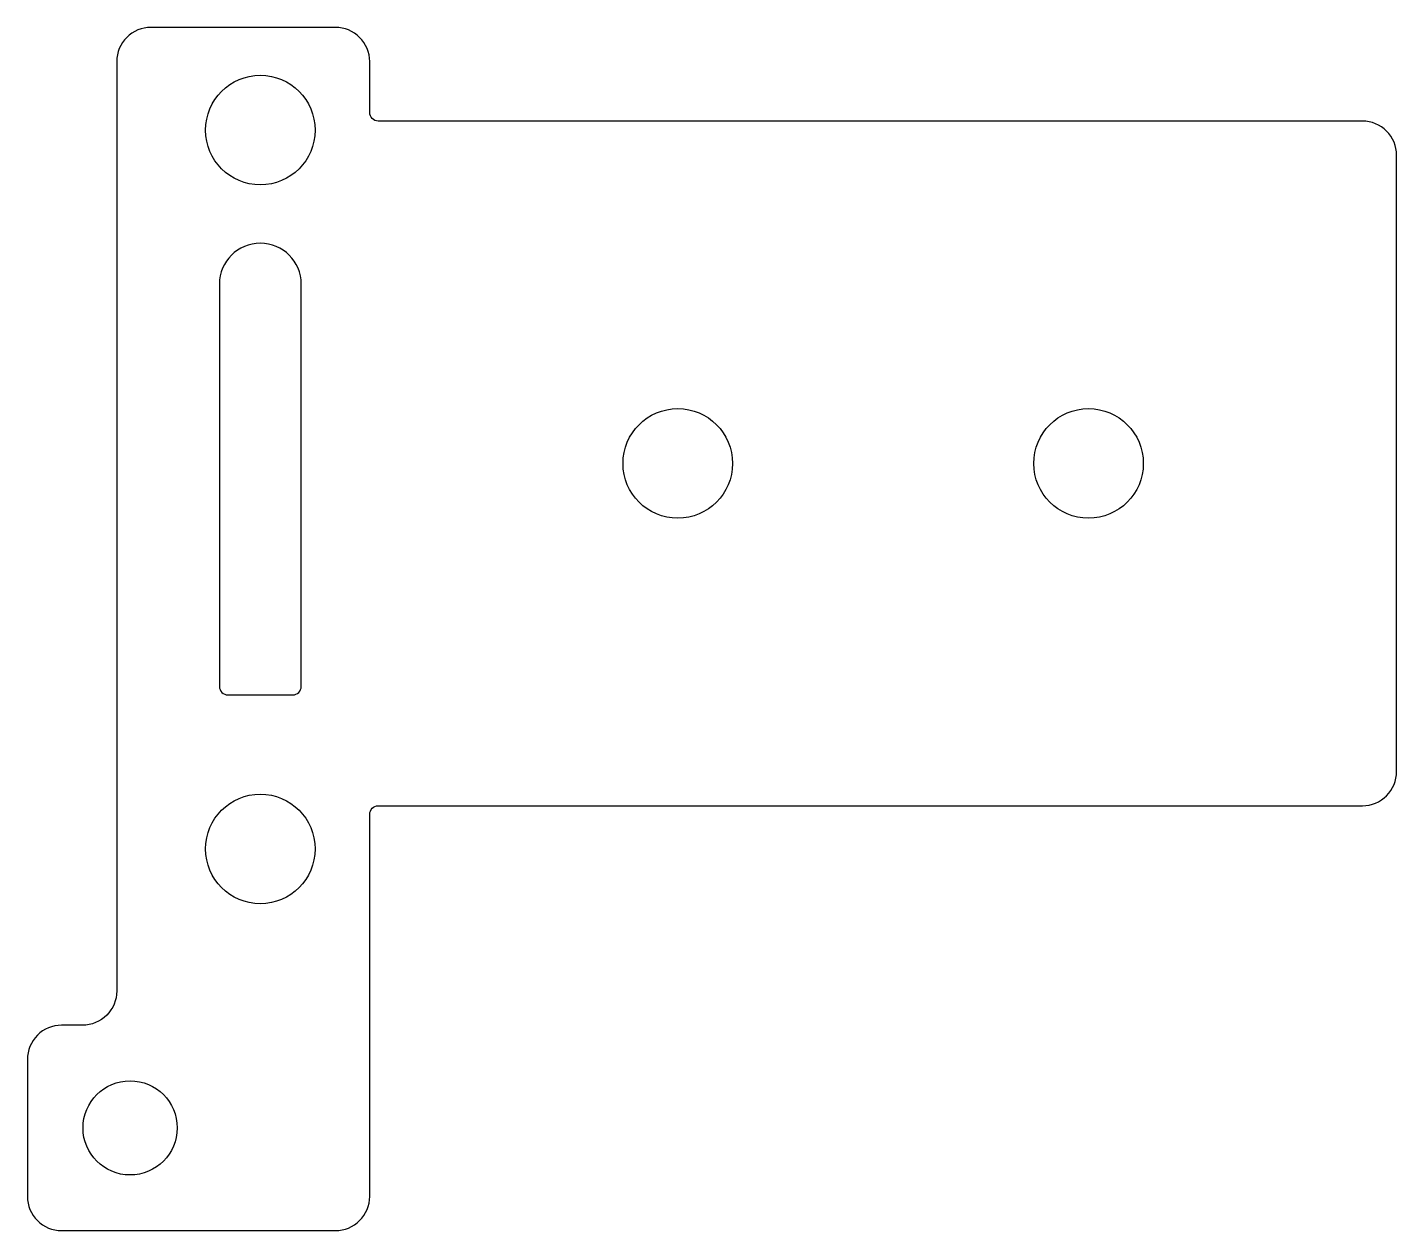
# Model space of a CAD drawing. Header units: millimetres. Extents: x -25 to 15, y 5.3 to 40.5.
import ezdxf

# ---------------------------------------------------------------- set-up
doc = ezdxf.new("R2010")
doc.units = ezdxf.units.MM
doc.layers.get('0').update_dxf_attribs({"linetype": 'CONTINUOUS'})

msp = doc.modelspace()

# ---------------------------------------------------------------- linework, layer by layer
for points in [[(-15, 39.5, 0.4142136), (-16, 40.5), (-21.39, 40.5, 0.4142136), (-22.39, 39.5), (-22.39, 12.35, -0.4142136), (-23.39, 11.35), (-24, 11.35, 0.4142136), (-25, 10.35), (-25, 6.35, 0.4142136), (-24, 5.35), (-16, 5.35, 0.4142136), (-15, 6.35), (-15, 17.5125, -0.4142136), (-14.75, 17.7625), (14, 17.7625, 0.4142136), (15, 18.7625), (15, 36.7625, 0.4142136), (14, 37.7625), (-14.75, 37.7625, -0.4142136), (-15, 38.0125)], [(-17, 21.25), (-17, 33, 1), (-19.39, 33), (-19.39, 21.25, 0.4142136), (-19.14, 21), (-17.25, 21, 0.4142136)]]:
    msp.add_lwpolyline(points, format="xyb", close=True)
for centre, radius in [((-18.195, 37.5), 1.6), ((-6, 27.7625), 1.6), ((6, 27.7625), 1.6), ((-18.195, 16.5), 1.6), ((-22, 8.35), 1.375)]:
    msp.add_circle(centre, radius)

doc.saveas('drawing.dxf')
